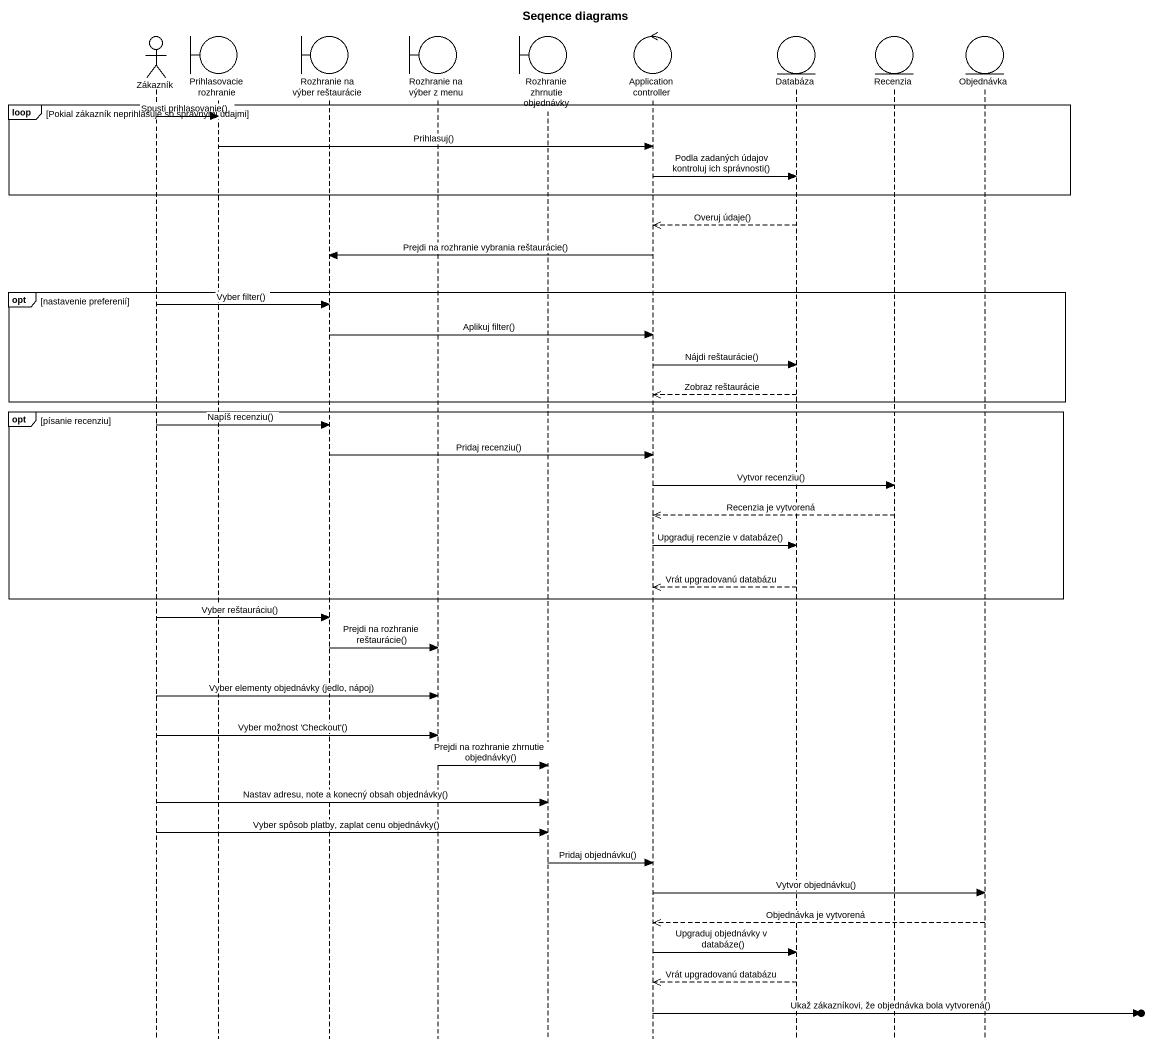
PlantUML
@startuml
title Seqence diagrams
hide footbox
actor Zákazník
boundary "Prihlasovacie rozhranie" as Prihlasovacie_rozhranie
boundary "Rozhranie na výber reštaurácie" as Rozhranie_na_výber
boundary "Rozhranie na výber z menu" as Rozhranie_na_výber_z_menu
boundary "Rozhranie zhrnutie objednávky" as Rozhranie_zhrnutie
control "Application controller" as Application_controller
entity Databáza
entity Recenzia
entity Objednávka

loop Pokial zákazník neprihlasuje so správnymi údajmi
  Zákazník -> Prihlasovacie_rozhranie : Spusti prihlasovanie()
  Prihlasovacie_rozhranie -> Application_controller : Prihlasuj()
  Application_controller -> Databáza : Podla zadaných údajov kontroluj ich správnosti()
end
Databáza -->> Application_controller : Overuj údaje()
Application_controller -> Rozhranie_na_výber : Prejdi na rozhranie vybrania reštaurácie()
opt nastavenie preferenií
  Zákazník -> Rozhranie_na_výber : Vyber filter()
  Rozhranie_na_výber -> Application_controller : Aplikuj filter()
  Application_controller -> Databáza : Nájdi reštaurácie()
  Databáza -->> Application_controller : Zobraz reštaurácie
end
opt písanie recenziu
  Zákazník -> Rozhranie_na_výber : Napíš recenziu()
  Rozhranie_na_výber -> Application_controller : Pridaj recenziu()
  Application_controller -> Recenzia : Vytvor recenziu()
  Recenzia -->> Application_controller : Recenzia je vytvorená
  Application_controller -> Databáza : Upgraduj recenzie v databáze()
  Databáza -->> Application_controller : Vrát upgradovanú databázu
end
Zákazník -> Rozhranie_na_výber : Vyber reštauráciu()
Rozhranie_na_výber -> Rozhranie_na_výber_z_menu : Prejdi na rozhranie reštaurácie()
Zákazník -> Rozhranie_na_výber_z_menu : Vyber elementy objednávky (jedlo, nápoj)
Zákazník -> Rozhranie_na_výber_z_menu : Vyber možnost 'Checkout'()
Rozhranie_na_výber_z_menu -> Rozhranie_zhrnutie : Prejdi na rozhranie zhrnutie objednávky()
Zákazník -> Rozhranie_zhrnutie : Nastav adresu, note a konecný obsah objednávky()
Zákazník -> Rozhranie_zhrnutie : Vyber spôsob platby, zaplat cenu objednávky()
Rozhranie_zhrnutie -> Application_controller : Pridaj objednávku()
Application_controller -> Objednávka : Vytvor objednávku()
Objednávka -->> Application_controller : Objednávka je vytvorená
Application_controller -> Databáza : Upgraduj objednávky v databáze()
Databáza -->> Application_controller : Vrát upgradovanú databázu
Application_controller ->o] : Ukaž zákazníkovi, že objednávka bola vytvorená()
@enduml
